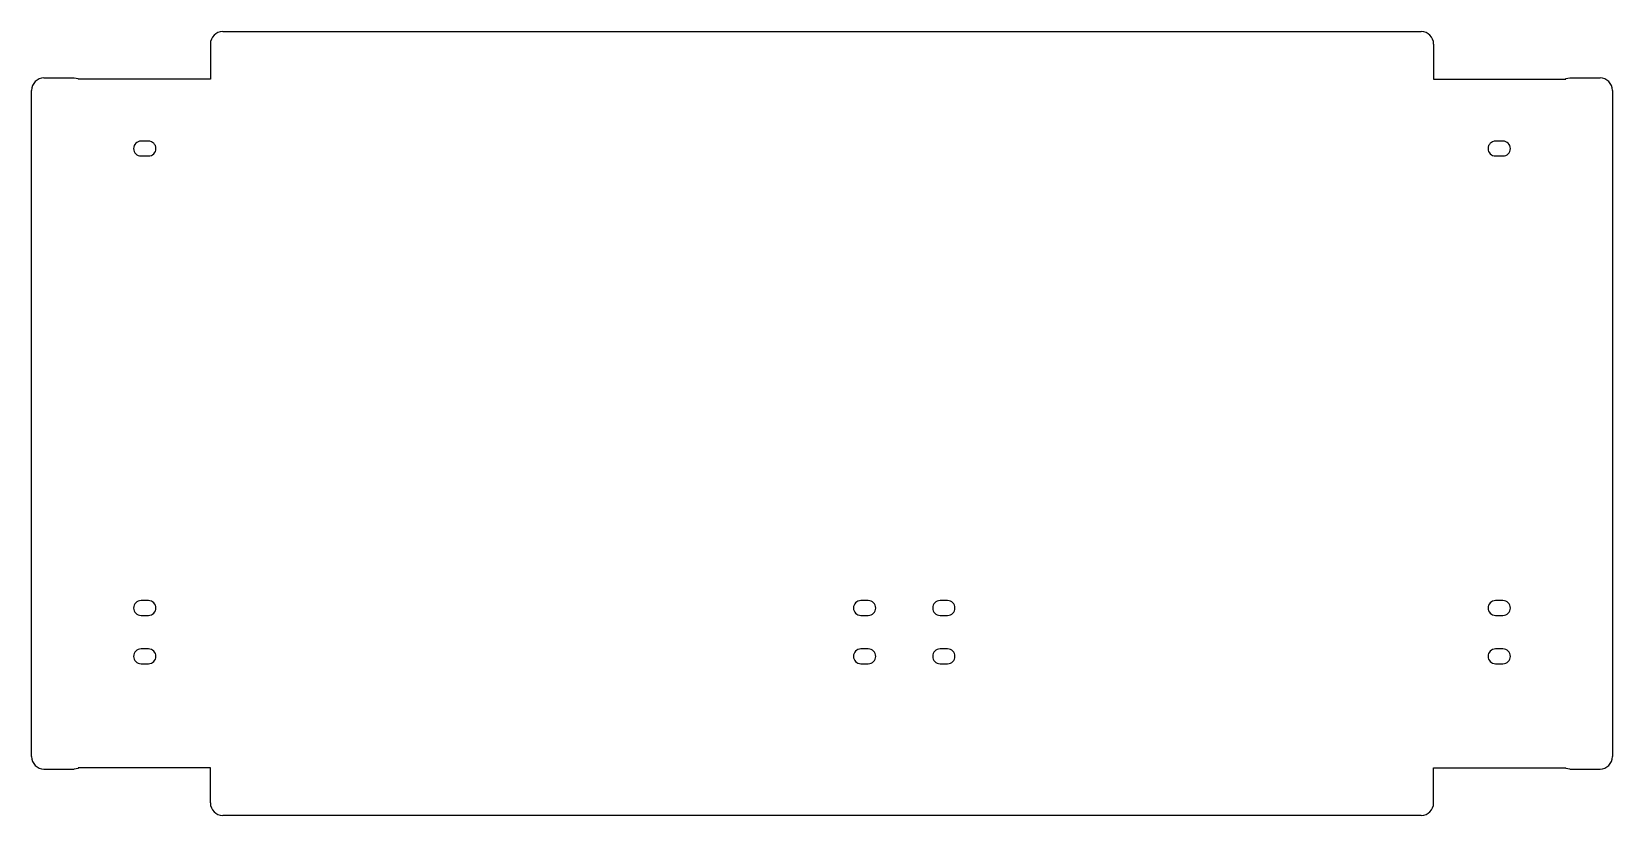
# Model space of a CAD drawing. Header units: millimetres. Extents: x 0 to 638, y 0 to 316.
import ezdxf

# ---------------------------------------------------------------- set-up
doc = ezdxf.new("R2010")
doc.units = ezdxf.units.MM

msp = doc.modelspace()

# ---------------------------------------------------------------- linework, layer by layer
at = {"color": 7, "linetype": 'Continuous', "lineweight": 25}
for p, q in [((77.2, 316.4), (561.2, 316.4)), ((72.2, 311.4), (72.2, 297.2)), ((566.2, 311.4), (566.2, 297.2)), ((5, 297.69), (17.2, 297.69)), ((17.2, 297.69), (18.81, 297.43)), ((18.81, 297.43), (18.81, 297.2)), ((72.2, 297.2), (18.81, 297.2)), ((566.2, 297.2), (619.59, 297.2)), ((619.59, 297.43), (621.2, 297.69)), ((619.59, 297.2), (619.59, 297.43)), ((621.2, 297.69), (633.4, 297.69)), ((0, 23.71), (0, 292.69)), ((638.4, 292.69), (638.4, 23.71)), ((47.2, 272.2), (44.2, 272.2)), ((594.2, 272.2), (591.2, 272.2)), ((44.2, 266.2), (47.2, 266.2)), ((591.2, 266.2), (594.2, 266.2)), ((47.2, 86.7), (44.2, 86.7)), ((337.9, 86.7), (334.9, 86.7)), ((369.9, 86.7), (366.9, 86.7)), ((594.2, 86.7), (591.2, 86.7)), ((44.2, 80.7), (47.2, 80.7)), ((334.9, 80.7), (337.9, 80.7)), ((366.9, 80.7), (369.9, 80.7)), ((591.2, 80.7), (594.2, 80.7)), ((47.2, 67.2), (44.2, 67.2)), ((337.9, 67.2), (334.9, 67.2)), ((369.9, 67.2), (366.9, 67.2)), ((594.2, 67.2), (591.2, 67.2)), ((44.2, 61.2), (47.2, 61.2)), ((334.9, 61.2), (337.9, 61.2)), ((366.9, 61.2), (369.9, 61.2)), ((591.2, 61.2), (594.2, 61.2)), ((72.2, 19.2), (18.81, 19.2)), ((18.81, 19.2), (18.81, 18.97)), ((72.2, 5), (72.2, 19.2)), ((566.2, 19.2), (619.59, 19.2)), ((566.2, 5), (566.2, 19.2)), ((619.59, 18.97), (619.59, 19.2)), ((5, 18.71), (17.2, 18.71)), ((18.81, 18.97), (17.2, 18.71)), ((621.2, 18.71), (619.59, 18.97)), ((621.2, 18.71), (633.4, 18.71)), ((561.2, 0), (77.2, 0))]:
    msp.add_line(p, q, dxfattribs=at)
for centre, radius, start, end in [((77.2, 311.4), 5, 90, 180), ((561.2, 311.4), 5, 0, 90), ((5, 292.69), 5, 90, 180), ((633.4, 292.69), 5, 0, 90), ((44.2, 269.2), 3, 90, 270), ((47.2, 269.2), 3, 270, 90), ((591.2, 269.2), 3, 90, 270), ((594.2, 269.2), 3, 270, 90), ((44.2, 83.7), 3, 90, 270), ((47.2, 83.7), 3, 270, 90), ((334.9, 83.7), 3, 90, 270), ((337.9, 83.7), 3, 270, 90), ((366.9, 83.7), 3, 90, 270), ((369.9, 83.7), 3, 270, 90), ((591.2, 83.7), 3, 90, 270), ((594.2, 83.7), 3, 270, 90), ((44.2, 64.2), 3, 90, 270), ((47.2, 64.2), 3, 270, 90), ((334.9, 64.2), 3, 90, 270), ((337.9, 64.2), 3, 270, 90), ((366.9, 64.2), 3, 90, 270), ((369.9, 64.2), 3, 270, 90), ((591.2, 64.2), 3, 90, 270), ((594.2, 64.2), 3, 270, 90), ((5, 23.71), 5, 180, 270), ((633.4, 23.71), 5, 270, 0), ((77.2, 5), 5, 180, 270), ((561.2, 5), 5, 270, 0)]:
    msp.add_arc(centre, radius, start, end, dxfattribs=at)

doc.saveas('drawing.dxf')
